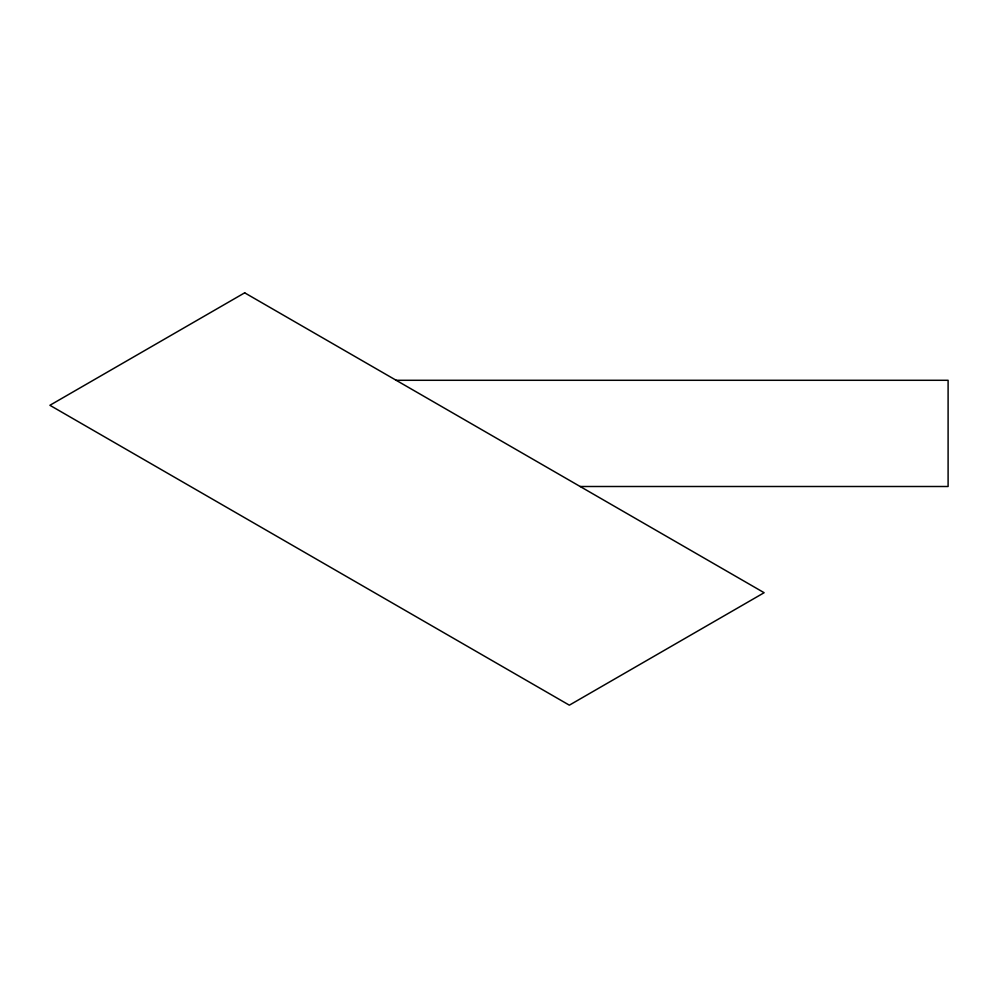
<?xml version="1.0" encoding="UTF-8"?>
<svg xmlns="http://www.w3.org/2000/svg" width="998" height="998" viewBox="0 0 998 998"><rect width="100%" height="100%" fill="white"/><g stroke="black" fill="none" stroke-linecap="round" stroke-linejoin="round"><path stroke-width="1.5" d="M396.194 380.288L948.1 380.288L948.1 486.5L580.162 486.5M244.685 292.826L49.9 405.288L569.347 705.174L764.131 592.712L244.685 292.826"/></g></svg>
